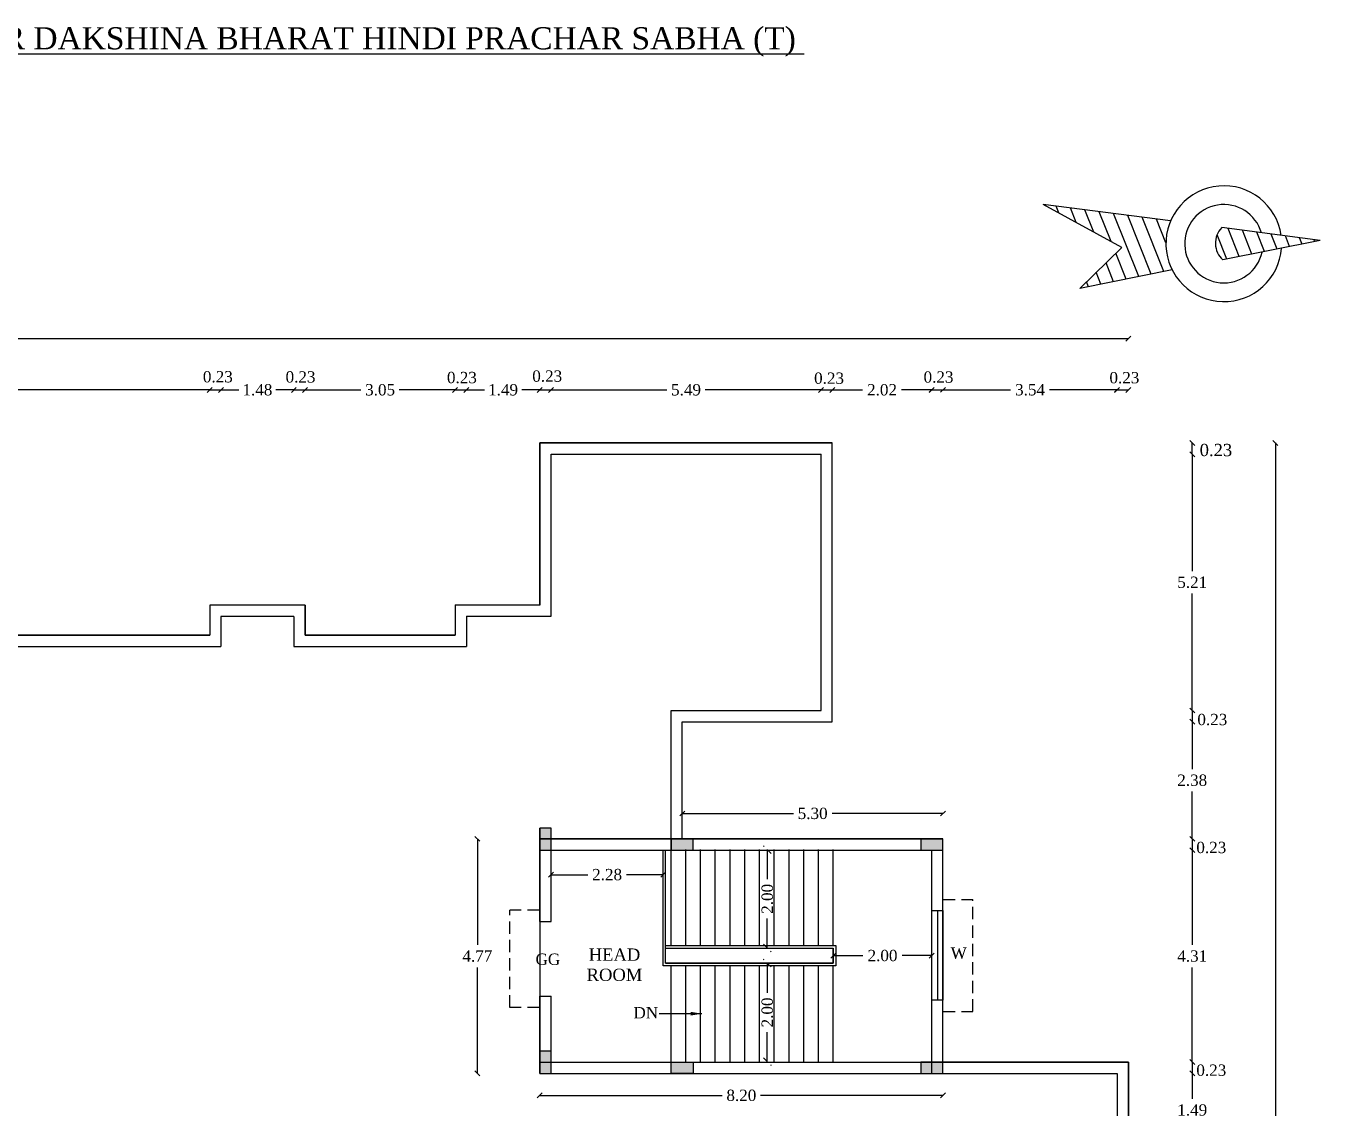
# Model space of a CAD drawing. Header units: metres. Extents: x -53 to 471, y -924 to -843.
# Drawn here: x 327.3 to 353.62, y -887.92 to -865.92 of the extents above; entities that cross this region are included whole.
import ezdxf
from ezdxf.enums import TextEntityAlignment as Align

# ---------------------------------------------------------------- set-up
doc = ezdxf.new("R2010")
doc.units = ezdxf.units.M
doc.header["$MEASUREMENT"] = 0
doc.header["$PDMODE"] = 3
doc.linetypes.add('HIDDEN', pattern=[0.375, 0.25, -0.125])
doc.layers.get('DEFPOINTS').update_dxf_attribs({"lineweight": 5})
doc.layers.add('BLK_1_FLR_4_ROOF_AREA', color=54, linetype='Continuous')
doc.layers.add('BLK_1_STAIR_HEADROOM', color=1, linetype='Continuous')
doc.styles.add('Isa-', font='times.ttf')
doc.styles.add('STYLE2', font='times.ttf')
doc.dimstyles.new('Copy of ISO-25', dxfattribs={"dimscale": 0, "dimtxt": 0.23, "dimasz": 0.1, "dimexe": 1.25, "dimexo": 0.625, "dimgap": 0.11, "dimtad": 0, "dimtih": 1, "dimtoh": 1, "dimzin": 1, "dimdsep": 46, "dimtxsty": 'STYLE2', "dimblk": 'OBLIQUE', "dimcen": 0, "dimse1": 1, "dimse2": 1, "dimclrd": 1, "dimclrt": 3, "dimadec": 0, "dimazin": 2, "dimtfac": 1, "dimtix": 1, "dimtofl": 0, "dimtmove": 0, "dimatfit": 3, "dimfxl": 0, "dimtolj": 1, "dimarcsym": 0})
doc.dimstyles.new('ISO-25', dxfattribs={"dimscale": 0, "dimtxt": 0.23, "dimasz": 0.15, "dimexe": 1.25, "dimexo": 0.625, "dimgap": 0.11, "dimtad": 0, "dimtih": 1, "dimtoh": 1, "dimzin": 1, "dimdsep": 46, "dimtxsty": 'STYLE2', "dimblk": 'OBLIQUE', "dimcen": 0, "dimse1": 1, "dimse2": 1, "dimclrd": 1, "dimclrt": 3, "dimadec": 0, "dimazin": 2, "dimtfac": 1, "dimtix": 1, "dimtofl": 0, "dimtmove": 0, "dimatfit": 3, "dimfxl": 0, "dimtolj": 1, "dimarcsym": 0})

# ---------------------------------------------------------------- blocks, each defined once
blk = doc.blocks.new('_Oblique')
at = {"color": 0, "linetype": 'ByBlock', "lineweight": -2}
blk.add_line((-0.5, -0.5), (0.5, 0.5), dxfattribs=at)
blk = doc.blocks.new('*D220')
at = {"color": 1, "lineweight": -2}
blk.add_line((351.018, -874.628), (351.018, -874.398), dxfattribs=at)
at = {"layer": 'DEFPOINTS', "color": 0}
for p in [(343.701, -874.398), (351.018, -874.398), (343.471, -874.628)]:
    blk.add_point(p, dxfattribs=at)
at = {"color": 1, "lineweight": -2, "xscale": 0.1, "yscale": 0.1, "zscale": 0.1}
for p, rotation in [((351.018, -874.398), 90), ((351.018, -874.628), 270)]:
    blk.add_blockref('_Oblique', p, dxfattribs=dict(at, rotation=rotation))
at = {"color": 3, "lineweight": 25, "insert": (351.5, -874.545), "char_height": 0.25, "attachment_point": 5, "style": 'STYLE2'}
blk.add_mtext('\\A1;0.23', dxfattribs=at)
blk = doc.blocks.new('*D233')
at = {"color": 1, "lineweight": -2}
for p, q in [((295.821, -872.279), (322.293, -872.279)), ((349.721, -872.279), (323.248, -872.279))]:
    blk.add_line(p, q, dxfattribs=at)
at = {"layer": 'DEFPOINTS', "color": 0}
for p in [(295.821, -872.279), (295.821, -886.988), (349.721, -886.988)]:
    blk.add_point(p, dxfattribs=at)
at = {"color": 1, "lineweight": -2, "xscale": 0.1, "yscale": 0.1, "zscale": 0.1, "rotation": 180}
blk.add_blockref('_Oblique', (295.821, -872.279), dxfattribs=at)
at = {"color": 1, "lineweight": -2, "xscale": 0.1, "yscale": 0.1, "zscale": 0.1}
blk.add_blockref('_Oblique', (349.721, -872.279), dxfattribs=at)
at = {"color": 3, "lineweight": 25, "insert": (322.771, -872.279), "char_height": 0.23, "attachment_point": 5, "style": 'STYLE2'}
blk.add_mtext('\\A1;53.90', dxfattribs=at)
blk = doc.blocks.new('*D441')
at = {"color": 1, "lineweight": -2}
for p, q in [((314.501, -873.32), (322.304, -873.32)), ((331.041, -873.32), (323.237, -873.32))]:
    blk.add_line(p, q, dxfattribs=at)
at = {"layer": 'DEFPOINTS', "color": 0}
for p in [(331.041, -873.32), (314.501, -877.698), (331.041, -877.698)]:
    blk.add_point(p, dxfattribs=at)
at = {"color": 1, "lineweight": -2, "xscale": 0.1, "yscale": 0.1, "zscale": 0.1, "rotation": 180}
blk.add_blockref('_Oblique', (314.501, -873.32), dxfattribs=at)
at = {"color": 1, "lineweight": -2, "xscale": 0.1, "yscale": 0.1, "zscale": 0.1}
blk.add_blockref('_Oblique', (331.041, -873.32), dxfattribs=at)
at = {"color": 3, "lineweight": 25, "insert": (322.771, -873.32), "char_height": 0.23, "attachment_point": 5, "style": 'STYLE2'}
blk.add_mtext('\\A1;16.54', dxfattribs=at)
blk = doc.blocks.new('*D442')
at = {"color": 1, "lineweight": -2}
blk.add_line((331.041, -873.32), (331.271, -873.32), dxfattribs=at)
at = {"layer": 'DEFPOINTS', "color": 0}
for p in [(331.271, -873.32), (331.041, -877.698), (331.271, -877.928)]:
    blk.add_point(p, dxfattribs=at)
at = {"color": 1, "lineweight": -2, "xscale": 0.1, "yscale": 0.1, "zscale": 0.1, "rotation": 180}
blk.add_blockref('_Oblique', (331.041, -873.32), dxfattribs=at)
at = {"color": 1, "lineweight": -2, "xscale": 0.1, "yscale": 0.1, "zscale": 0.1}
blk.add_blockref('_Oblique', (331.271, -873.32), dxfattribs=at)
at = {"color": 3, "lineweight": 25, "insert": (331.207, -873.055), "char_height": 0.23, "attachment_point": 5, "style": 'STYLE2'}
blk.add_mtext('\\A1;0.23', dxfattribs=at)
blk = doc.blocks.new('*D443')
at = {"color": 1, "lineweight": -2}
for p, q in [((331.271, -873.32), (331.633, -873.32)), ((332.751, -873.32), (332.388, -873.32))]:
    blk.add_line(p, q, dxfattribs=at)
at = {"layer": 'DEFPOINTS', "color": 0}
for p in [(332.751, -873.32), (331.271, -877.928), (332.751, -877.928)]:
    blk.add_point(p, dxfattribs=at)
at = {"color": 1, "lineweight": -2, "xscale": 0.1, "yscale": 0.1, "zscale": 0.1, "rotation": 180}
blk.add_blockref('_Oblique', (331.271, -873.32), dxfattribs=at)
at = {"color": 1, "lineweight": -2, "xscale": 0.1, "yscale": 0.1, "zscale": 0.1}
blk.add_blockref('_Oblique', (332.751, -873.32), dxfattribs=at)
at = {"color": 3, "lineweight": 25, "insert": (332.011, -873.32), "char_height": 0.23, "attachment_point": 5, "style": 'STYLE2'}
blk.add_mtext('\\A1;1.48', dxfattribs=at)
blk = doc.blocks.new('*D444')
at = {"color": 1, "lineweight": -2}
blk.add_line((332.751, -873.32), (332.981, -873.32), dxfattribs=at)
at = {"layer": 'DEFPOINTS', "color": 0}
for p in [(332.981, -873.32), (332.981, -877.698), (332.751, -877.928)]:
    blk.add_point(p, dxfattribs=at)
at = {"color": 1, "lineweight": -2, "xscale": 0.1, "yscale": 0.1, "zscale": 0.1, "rotation": 180}
blk.add_blockref('_Oblique', (332.751, -873.32), dxfattribs=at)
at = {"color": 1, "lineweight": -2, "xscale": 0.1, "yscale": 0.1, "zscale": 0.1}
blk.add_blockref('_Oblique', (332.981, -873.32), dxfattribs=at)
at = {"color": 3, "lineweight": 25, "insert": (332.888, -873.058), "char_height": 0.23, "attachment_point": 5, "style": 'STYLE2'}
blk.add_mtext('\\A1;0.23', dxfattribs=at)
blk = doc.blocks.new('*D445')
at = {"color": 1, "lineweight": -2}
for p, q in [((332.981, -873.32), (334.116, -873.32)), ((336.031, -873.32), (334.895, -873.32))]:
    blk.add_line(p, q, dxfattribs=at)
at = {"layer": 'DEFPOINTS', "color": 0}
for p in [(336.031, -873.32), (332.981, -877.698), (336.031, -877.688)]:
    blk.add_point(p, dxfattribs=at)
at = {"color": 1, "lineweight": -2, "xscale": 0.1, "yscale": 0.1, "zscale": 0.1, "rotation": 180}
blk.add_blockref('_Oblique', (332.981, -873.32), dxfattribs=at)
at = {"color": 1, "lineweight": -2, "xscale": 0.1, "yscale": 0.1, "zscale": 0.1}
blk.add_blockref('_Oblique', (336.031, -873.32), dxfattribs=at)
at = {"color": 3, "lineweight": 25, "insert": (334.506, -873.32), "char_height": 0.23, "attachment_point": 5, "style": 'STYLE2'}
blk.add_mtext('\\A1;3.05', dxfattribs=at)
blk = doc.blocks.new('*D446')
at = {"color": 1, "lineweight": -2}
blk.add_line((336.031, -873.32), (336.261, -873.32), dxfattribs=at)
at = {"layer": 'DEFPOINTS', "color": 0}
for p in [(336.261, -873.32), (336.031, -877.688), (336.261, -877.918)]:
    blk.add_point(p, dxfattribs=at)
at = {"color": 1, "lineweight": -2, "xscale": 0.1, "yscale": 0.1, "zscale": 0.1, "rotation": 180}
blk.add_blockref('_Oblique', (336.031, -873.32), dxfattribs=at)
at = {"color": 1, "lineweight": -2, "xscale": 0.1, "yscale": 0.1, "zscale": 0.1}
blk.add_blockref('_Oblique', (336.261, -873.32), dxfattribs=at)
at = {"color": 3, "lineweight": 25, "insert": (336.169, -873.071), "char_height": 0.23, "attachment_point": 5, "style": 'STYLE2'}
blk.add_mtext('\\A1;0.23', dxfattribs=at)
blk = doc.blocks.new('*D447')
at = {"color": 1, "lineweight": -2}
for p, q in [((336.261, -873.32), (336.626, -873.32)), ((337.751, -873.32), (337.386, -873.32))]:
    blk.add_line(p, q, dxfattribs=at)
at = {"layer": 'DEFPOINTS', "color": 0}
for p in [(337.751, -873.32), (337.751, -877.688), (336.261, -877.918)]:
    blk.add_point(p, dxfattribs=at)
at = {"color": 1, "lineweight": -2, "xscale": 0.1, "yscale": 0.1, "zscale": 0.1, "rotation": 180}
blk.add_blockref('_Oblique', (336.261, -873.32), dxfattribs=at)
at = {"color": 1, "lineweight": -2, "xscale": 0.1, "yscale": 0.1, "zscale": 0.1}
blk.add_blockref('_Oblique', (337.751, -873.32), dxfattribs=at)
at = {"color": 3, "lineweight": 25, "insert": (337.006, -873.32), "char_height": 0.23, "attachment_point": 5, "style": 'STYLE2'}
blk.add_mtext('\\A1;1.49', dxfattribs=at)
blk = doc.blocks.new('*D448')
at = {"color": 1, "lineweight": -2}
blk.add_line((337.751, -873.32), (337.981, -873.32), dxfattribs=at)
at = {"layer": 'DEFPOINTS', "color": 0}
for p in [(337.981, -873.32), (337.751, -877.688), (337.981, -877.918)]:
    blk.add_point(p, dxfattribs=at)
at = {"color": 1, "lineweight": -2, "xscale": 0.1, "yscale": 0.1, "zscale": 0.1, "rotation": 180}
blk.add_blockref('_Oblique', (337.751, -873.32), dxfattribs=at)
at = {"color": 1, "lineweight": -2, "xscale": 0.1, "yscale": 0.1, "zscale": 0.1}
blk.add_blockref('_Oblique', (337.981, -873.32), dxfattribs=at)
at = {"color": 3, "lineweight": 25, "insert": (337.904, -873.042), "char_height": 0.23, "attachment_point": 5, "style": 'STYLE2'}
blk.add_mtext('\\A1;0.23', dxfattribs=at)
blk = doc.blocks.new('*D449')
at = {"color": 1, "lineweight": -2}
for p, q in [((337.981, -873.32), (340.334, -873.32)), ((343.471, -873.32), (341.117, -873.32))]:
    blk.add_line(p, q, dxfattribs=at)
at = {"layer": 'DEFPOINTS', "color": 0}
for p in [(343.471, -873.32), (343.471, -876.163), (337.981, -877.918)]:
    blk.add_point(p, dxfattribs=at)
at = {"color": 1, "lineweight": -2, "xscale": 0.1, "yscale": 0.1, "zscale": 0.1, "rotation": 180}
blk.add_blockref('_Oblique', (337.981, -873.32), dxfattribs=at)
at = {"color": 1, "lineweight": -2, "xscale": 0.1, "yscale": 0.1, "zscale": 0.1}
blk.add_blockref('_Oblique', (343.471, -873.32), dxfattribs=at)
at = {"color": 3, "lineweight": 25, "insert": (340.726, -873.32), "char_height": 0.23, "attachment_point": 5, "style": 'STYLE2'}
blk.add_mtext('\\A1;5.49', dxfattribs=at)
blk = doc.blocks.new('*D450')
at = {"color": 1, "lineweight": -2}
blk.add_line((343.471, -873.32), (343.701, -873.32), dxfattribs=at)
at = {"layer": 'DEFPOINTS', "color": 0}
for p in [(343.701, -873.32), (343.471, -876.163), (343.701, -876.243)]:
    blk.add_point(p, dxfattribs=at)
at = {"color": 1, "lineweight": -2, "xscale": 0.1, "yscale": 0.1, "zscale": 0.1, "rotation": 180}
blk.add_blockref('_Oblique', (343.471, -873.32), dxfattribs=at)
at = {"color": 1, "lineweight": -2, "xscale": 0.1, "yscale": 0.1, "zscale": 0.1}
blk.add_blockref('_Oblique', (343.701, -873.32), dxfattribs=at)
at = {"color": 3, "lineweight": 25, "insert": (343.634, -873.084), "char_height": 0.23, "attachment_point": 5, "style": 'STYLE2'}
blk.add_mtext('\\A1;0.23', dxfattribs=at)
blk = doc.blocks.new('*D451')
at = {"color": 1, "lineweight": -2}
for p, q in [((345.951, -873.319), (347.326, -873.319)), ((349.491, -873.319), (348.115, -873.319))]:
    blk.add_line(p, q, dxfattribs=at)
at = {"layer": 'DEFPOINTS', "color": 0}
for p in [(349.491, -873.319), (345.951, -883.3), (349.491, -887.218)]:
    blk.add_point(p, dxfattribs=at)
at = {"color": 1, "lineweight": -2, "xscale": 0.1, "yscale": 0.1, "zscale": 0.1, "rotation": 180}
blk.add_blockref('_Oblique', (345.951, -873.319), dxfattribs=at)
at = {"color": 1, "lineweight": -2, "xscale": 0.1, "yscale": 0.1, "zscale": 0.1}
blk.add_blockref('_Oblique', (349.491, -873.319), dxfattribs=at)
at = {"color": 3, "lineweight": 25, "insert": (347.721, -873.319), "char_height": 0.23, "attachment_point": 5, "style": 'STYLE2'}
blk.add_mtext('\\A1;3.54', dxfattribs=at)
blk = doc.blocks.new('*D452')
at = {"color": 1, "lineweight": -2}
blk.add_line((349.491, -873.32), (349.721, -873.32), dxfattribs=at)
at = {"layer": 'DEFPOINTS', "color": 0}
for p in [(349.721, -873.32), (349.721, -886.988), (349.491, -887.218)]:
    blk.add_point(p, dxfattribs=at)
at = {"color": 1, "lineweight": -2, "xscale": 0.1, "yscale": 0.1, "zscale": 0.1, "rotation": 180}
blk.add_blockref('_Oblique', (349.491, -873.32), dxfattribs=at)
at = {"color": 1, "lineweight": -2, "xscale": 0.1, "yscale": 0.1, "zscale": 0.1}
blk.add_blockref('_Oblique', (349.721, -873.32), dxfattribs=at)
at = {"color": 3, "lineweight": 25, "insert": (349.639, -873.074), "char_height": 0.23, "attachment_point": 5, "style": 'STYLE2'}
blk.add_mtext('\\A1;0.23', dxfattribs=at)
blk = doc.blocks.new('*D453')
at = {"color": 1, "lineweight": -2}
for p, q in [((351.018, -874.628), (351.018, -877.006)), ((351.018, -879.838), (351.018, -877.461))]:
    blk.add_line(p, q, dxfattribs=at)
at = {"layer": 'DEFPOINTS', "color": 0}
for p in [(343.471, -874.628), (343.471, -879.838), (351.018, -879.838)]:
    blk.add_point(p, dxfattribs=at)
at = {"color": 1, "lineweight": -2, "xscale": 0.1, "yscale": 0.1, "zscale": 0.1}
for p, rotation in [((351.018, -874.628), 90), ((351.018, -879.838), 270)]:
    blk.add_blockref('_Oblique', p, dxfattribs=dict(at, rotation=rotation))
at = {"color": 3, "lineweight": 25, "insert": (351.018, -877.233), "char_height": 0.23, "attachment_point": 5, "style": 'STYLE2'}
blk.add_mtext('\\A1;5.21', dxfattribs=at)
blk = doc.blocks.new('*D454')
at = {"color": 1, "lineweight": -2}
blk.add_line((351.018, -879.838), (351.018, -880.068), dxfattribs=at)
at = {"layer": 'DEFPOINTS', "color": 0}
for p in [(343.471, -879.838), (343.701, -880.068), (351.018, -880.068)]:
    blk.add_point(p, dxfattribs=at)
at = {"color": 1, "lineweight": -2, "xscale": 0.1, "yscale": 0.1, "zscale": 0.1}
for p, rotation in [((351.018, -879.838), 90), ((351.018, -880.068), 270)]:
    blk.add_blockref('_Oblique', p, dxfattribs=dict(at, rotation=rotation))
at = {"color": 3, "lineweight": 25, "insert": (351.427, -880.024), "char_height": 0.23, "attachment_point": 5, "style": 'STYLE2'}
blk.add_mtext('\\A1;0.23', dxfattribs=at)
blk = doc.blocks.new('*D455')
at = {"color": 1, "lineweight": -2}
for p, q in [((351.018, -880.068), (351.018, -881.031)), ((351.018, -882.448), (351.018, -881.486))]:
    blk.add_line(p, q, dxfattribs=at)
at = {"layer": 'DEFPOINTS', "color": 0}
for p in [(343.701, -880.068), (345.505, -882.448), (351.018, -882.448)]:
    blk.add_point(p, dxfattribs=at)
at = {"color": 1, "lineweight": -2, "xscale": 0.1, "yscale": 0.1, "zscale": 0.1}
for p, rotation in [((351.018, -880.068), 90), ((351.018, -882.448), 270)]:
    blk.add_blockref('_Oblique', p, dxfattribs=dict(at, rotation=rotation))
at = {"color": 3, "lineweight": 25, "insert": (351.018, -881.258), "char_height": 0.23, "attachment_point": 5, "style": 'STYLE2'}
blk.add_mtext('\\A1;2.38', dxfattribs=at)
blk = doc.blocks.new('*D456')
at = {"color": 1, "lineweight": -2}
for p, q in [((351.018, -882.678), (351.018, -884.606)), ((351.018, -886.988), (351.018, -885.061))]:
    blk.add_line(p, q, dxfattribs=at)
at = {"layer": 'DEFPOINTS', "color": 0}
for p in [(345.428, -882.678), (349.721, -886.988), (351.018, -886.988)]:
    blk.add_point(p, dxfattribs=at)
at = {"color": 1, "lineweight": -2, "xscale": 0.1, "yscale": 0.1, "zscale": 0.1}
for p, rotation in [((351.018, -882.678), 90), ((351.018, -886.988), 270)]:
    blk.add_blockref('_Oblique', p, dxfattribs=dict(at, rotation=rotation))
at = {"color": 3, "lineweight": 25, "insert": (351.018, -884.833), "char_height": 0.23, "attachment_point": 5, "style": 'STYLE2'}
blk.add_mtext('\\A1;4.31', dxfattribs=at)
blk = doc.blocks.new('*D234')
at = {"color": 1, "lineweight": -2}
blk.add_line((351.018, -886.988), (351.018, -887.218), dxfattribs=at)
at = {"layer": 'DEFPOINTS', "color": 0}
for p in [(349.721, -886.988), (349.491, -887.218), (351.018, -887.218)]:
    blk.add_point(p, dxfattribs=at)
at = {"color": 1, "lineweight": -2, "xscale": 0.1, "yscale": 0.1, "zscale": 0.1}
for p, rotation in [((351.018, -886.988), 90), ((351.018, -887.218), 270)]:
    blk.add_blockref('_Oblique', p, dxfattribs=dict(at, rotation=rotation))
at = {"color": 3, "lineweight": 25, "insert": (351.406, -887.154), "char_height": 0.23, "attachment_point": 5, "style": 'STYLE2'}
blk.add_mtext('\\A1;0.23', dxfattribs=at)
blk = doc.blocks.new('*D457')
at = {"color": 1, "lineweight": -2}
for p, q in [((351.018, -887.218), (351.018, -887.736)), ((351.018, -888.708), (351.018, -888.191))]:
    blk.add_line(p, q, dxfattribs=at)
at = {"layer": 'DEFPOINTS', "color": 0}
for p in [(349.491, -887.218), (349.491, -888.708), (351.018, -888.708)]:
    blk.add_point(p, dxfattribs=at)
at = {"color": 1, "lineweight": -2, "xscale": 0.1, "yscale": 0.1, "zscale": 0.1}
for p, rotation in [((351.018, -887.218), 90), ((351.018, -888.708), 270)]:
    blk.add_blockref('_Oblique', p, dxfattribs=dict(at, rotation=rotation))
at = {"color": 3, "lineweight": 25, "insert": (351.018, -887.963), "char_height": 0.23, "attachment_point": 5, "style": 'STYLE2'}
blk.add_mtext('\\A1;1.49', dxfattribs=at)
blk = doc.blocks.new('*D496')
at = {"color": 1, "lineweight": -2}
for p, q in [((343.701, -873.32), (344.314, -873.32)), ((345.721, -873.32), (345.107, -873.32))]:
    blk.add_line(p, q, dxfattribs=at)
at = {"layer": 'DEFPOINTS', "color": 0}
for p in [(345.721, -873.32), (343.701, -880.068), (345.721, -882.678)]:
    blk.add_point(p, dxfattribs=at)
at = {"color": 1, "lineweight": -2, "xscale": 0.1, "yscale": 0.1, "zscale": 0.1, "rotation": 180}
blk.add_blockref('_Oblique', (343.701, -873.32), dxfattribs=at)
at = {"color": 1, "lineweight": -2, "xscale": 0.1, "yscale": 0.1, "zscale": 0.1}
blk.add_blockref('_Oblique', (345.721, -873.32), dxfattribs=at)
at = {"color": 3, "lineweight": 25, "insert": (344.711, -873.32), "char_height": 0.23, "attachment_point": 5, "style": 'STYLE2'}
blk.add_mtext('\\A1;2.02', dxfattribs=at)
blk = doc.blocks.new('*D497')
at = {"color": 1, "lineweight": -2}
blk.add_line((345.721, -873.319), (345.951, -873.319), dxfattribs=at)
at = {"layer": 'DEFPOINTS', "color": 0}
for p in [(345.951, -873.319), (345.951, -882.448), (345.721, -882.678)]:
    blk.add_point(p, dxfattribs=at)
at = {"color": 1, "lineweight": -2, "xscale": 0.1, "yscale": 0.1, "zscale": 0.1, "rotation": 180}
blk.add_blockref('_Oblique', (345.721, -873.319), dxfattribs=at)
at = {"color": 1, "lineweight": -2, "xscale": 0.1, "yscale": 0.1, "zscale": 0.1}
blk.add_blockref('_Oblique', (345.951, -873.319), dxfattribs=at)
at = {"color": 3, "lineweight": 25, "insert": (345.86, -873.061), "char_height": 0.23, "attachment_point": 5, "style": 'STYLE2'}
blk.add_mtext('\\A1;0.23', dxfattribs=at)
blk = doc.blocks.new('*D498')
at = {"color": 1, "lineweight": -2}
blk.add_line((351.018, -882.448), (351.018, -882.678), dxfattribs=at)
at = {"layer": 'DEFPOINTS', "color": 0}
for p in [(345.505, -882.448), (345.505, -882.678), (351.018, -882.678)]:
    blk.add_point(p, dxfattribs=at)
at = {"color": 1, "lineweight": -2, "xscale": 0.1, "yscale": 0.1, "zscale": 0.1}
for p, rotation in [((351.018, -882.448), 90), ((351.018, -882.678), 270)]:
    blk.add_blockref('_Oblique', p, dxfattribs=dict(at, rotation=rotation))
at = {"color": 3, "lineweight": 25, "insert": (351.406, -882.626), "char_height": 0.23, "attachment_point": 5, "style": 'STYLE2'}
blk.add_mtext('\\A1;0.23', dxfattribs=at)
blk = doc.blocks.new('*D751')
at = {"color": 1, "lineweight": -2}
for p, q in [((343.721, -884.823), (344.323, -884.823)), ((345.721, -884.823), (345.118, -884.823))]:
    blk.add_line(p, q, dxfattribs=at)
at = {"layer": 'DEFPOINTS', "color": 0}
for p in [(343.721, -884.823), (345.721, -884.823), (345.721, -884.823)]:
    blk.add_point(p, dxfattribs=at)
at = {"color": 1, "lineweight": -2, "xscale": 0.1, "yscale": 0.1, "zscale": 0.1, "rotation": 180}
blk.add_blockref('_Oblique', (343.721, -884.823), dxfattribs=at)
at = {"color": 1, "lineweight": -2, "xscale": 0.1, "yscale": 0.1, "zscale": 0.1}
blk.add_blockref('_Oblique', (345.721, -884.823), dxfattribs=at)
at = {"color": 3, "insert": (344.721, -884.823), "char_height": 0.23, "attachment_point": 5, "style": 'STYLE2'}
blk.add_mtext('\\A1;2.00', dxfattribs=at)
blk = doc.blocks.new('*D746')
at = {"color": 1, "lineweight": -2}
for p, q in [((342.379, -882.668), (342.379, -883.271)), ((342.379, -884.668), (342.379, -884.066))]:
    blk.add_line(p, q, dxfattribs=at)
at = {"layer": 'DEFPOINTS', "color": 0, "linetype": 'HIDDEN'}
for p in [(342.379, -882.668), (342.379, -882.668), (342.324, -884.668)]:
    blk.add_point(p, dxfattribs=at)
at = {"color": 1, "linetype": 'HIDDEN', "lineweight": -2, "xscale": 0.15, "yscale": 0.15, "zscale": 0.15}
for p, rotation in [((342.379, -882.668), 90), ((342.379, -884.668), 270)]:
    blk.add_blockref('_Oblique', p, dxfattribs=dict(at, rotation=rotation))
at = {"color": 3, "linetype": 'HIDDEN', "insert": (342.379, -883.668), "char_height": 0.23, "attachment_point": 5, "rotation": 90, "style": 'STYLE2'}
blk.add_mtext('\\A1;2.00', dxfattribs=at)
blk = doc.blocks.new('*D747')
at = {"color": 1, "lineweight": -2}
for p, q in [((342.379, -884.978), (342.379, -885.581)), ((342.379, -886.978), (342.379, -886.376))]:
    blk.add_line(p, q, dxfattribs=at)
at = {"layer": 'DEFPOINTS', "color": 0, "linetype": 'HIDDEN'}
for p in [(342.379, -884.978), (342.379, -886.978), (342.379, -886.978)]:
    blk.add_point(p, dxfattribs=at)
at = {"color": 1, "linetype": 'HIDDEN', "lineweight": -2, "xscale": 0.15, "yscale": 0.15, "zscale": 0.15}
for p, rotation in [((342.379, -884.978), 90), ((342.379, -886.978), 270)]:
    blk.add_blockref('_Oblique', p, dxfattribs=dict(at, rotation=rotation))
at = {"color": 3, "linetype": 'HIDDEN', "insert": (342.379, -885.978), "char_height": 0.23, "attachment_point": 5, "rotation": 90, "style": 'STYLE2'}
blk.add_mtext('\\A1;2.00', dxfattribs=at)
blk = doc.blocks.new('*D757')
at = {"color": 1, "lineweight": -2, "ltscale": 3}
for p, q in [((337.981, -883.177), (338.727, -883.177)), ((340.261, -883.177), (339.514, -883.177))]:
    blk.add_line(p, q, dxfattribs=at)
at = {"layer": 'DEFPOINTS', "color": 0, "ltscale": 3}
for p in [(337.981, -883.158), (340.261, -883.158), (340.261, -883.177)]:
    blk.add_point(p, dxfattribs=at)
at = {"color": 1, "lineweight": -2, "ltscale": 3, "xscale": 0.1, "yscale": 0.1, "zscale": 0.1, "rotation": 180}
blk.add_blockref('_Oblique', (337.981, -883.177), dxfattribs=at)
at = {"color": 1, "lineweight": -2, "ltscale": 3, "xscale": 0.1, "yscale": 0.1, "zscale": 0.1}
blk.add_blockref('_Oblique', (340.261, -883.177), dxfattribs=at)
at = {"color": 3, "ltscale": 3, "insert": (339.121, -883.177), "char_height": 0.23, "attachment_point": 5, "style": 'STYLE2'}
blk.add_mtext('\\A1;2.28', dxfattribs=at)
blk = doc.blocks.new('*D761')
at = {"color": 1, "lineweight": -2, "ltscale": 3}
for p, q in [((337.751, -887.665), (341.46, -887.665)), ((345.951, -887.665), (342.241, -887.665))]:
    blk.add_line(p, q, dxfattribs=at)
at = {"layer": 'DEFPOINTS', "color": 0, "ltscale": 3}
for p in [(337.751, -887.218), (345.951, -887.218), (345.951, -887.665)]:
    blk.add_point(p, dxfattribs=at)
at = {"color": 1, "lineweight": -2, "ltscale": 3, "xscale": 0.1, "yscale": 0.1, "zscale": 0.1, "rotation": 180}
blk.add_blockref('_Oblique', (337.751, -887.665), dxfattribs=at)
at = {"color": 1, "lineweight": -2, "ltscale": 3, "xscale": 0.1, "yscale": 0.1, "zscale": 0.1}
blk.add_blockref('_Oblique', (345.951, -887.665), dxfattribs=at)
at = {"color": 3, "ltscale": 3, "insert": (341.851, -887.665), "char_height": 0.23, "attachment_point": 5, "style": 'STYLE2'}
blk.add_mtext('\\A1;8.20', dxfattribs=at)
blk = doc.blocks.new('*D762')
at = {"color": 1, "lineweight": -2, "ltscale": 3}
for p, q in [((336.484, -882.448), (336.484, -884.606)), ((336.484, -887.218), (336.484, -885.061))]:
    blk.add_line(p, q, dxfattribs=at)
at = {"layer": 'DEFPOINTS', "color": 0, "ltscale": 3}
for p in [(337.981, -882.448), (336.484, -887.218), (337.981, -887.218)]:
    blk.add_point(p, dxfattribs=at)
at = {"color": 1, "lineweight": -2, "ltscale": 3, "xscale": 0.1, "yscale": 0.1, "zscale": 0.1}
for p, rotation in [((336.484, -882.448), 90), ((336.484, -887.218), 270)]:
    blk.add_blockref('_Oblique', p, dxfattribs=dict(at, rotation=rotation))
at = {"color": 3, "ltscale": 3, "insert": (336.484, -884.833), "char_height": 0.23, "attachment_point": 5, "style": 'STYLE2'}
blk.add_mtext('\\A1;4.77', dxfattribs=at)
blk = doc.blocks.new('*D764')
at = {"color": 1, "lineweight": -2, "ltscale": 3}
for p, q in [((340.651, -881.933), (342.908, -881.933)), ((345.951, -881.933), (343.694, -881.933))]:
    blk.add_line(p, q, dxfattribs=at)
at = {"layer": 'DEFPOINTS', "color": 0, "ltscale": 3}
for p in [(345.951, -881.933), (340.651, -882.448), (345.951, -882.448)]:
    blk.add_point(p, dxfattribs=at)
at = {"color": 1, "lineweight": -2, "ltscale": 3, "xscale": 0.1, "yscale": 0.1, "zscale": 0.1, "rotation": 180}
blk.add_blockref('_Oblique', (340.651, -881.933), dxfattribs=at)
at = {"color": 1, "lineweight": -2, "ltscale": 3, "xscale": 0.1, "yscale": 0.1, "zscale": 0.1}
blk.add_blockref('_Oblique', (345.951, -881.933), dxfattribs=at)
at = {"color": 3, "ltscale": 3, "insert": (343.301, -881.933), "char_height": 0.23, "attachment_point": 5, "style": 'STYLE2'}
blk.add_mtext('\\A1;5.30', dxfattribs=at)
blk = doc.blocks.new('*D768')
at = {"color": 1, "lineweight": -2, "ltscale": 3}
for p, q in [((352.709, -874.398), (352.709, -896.667)), ((352.709, -919.391), (352.709, -897.122))]:
    blk.add_line(p, q, dxfattribs=at)
at = {"layer": 'DEFPOINTS', "color": 0, "ltscale": 3}
for p in [(343.701, -874.398), (331.271, -919.391), (352.709, -919.391)]:
    blk.add_point(p, dxfattribs=at)
at = {"color": 1, "lineweight": -2, "ltscale": 3, "xscale": 0.1, "yscale": 0.1, "zscale": 0.1}
for p, rotation in [((352.709, -874.398), 90), ((352.709, -919.391), 270)]:
    blk.add_blockref('_Oblique', p, dxfattribs=dict(at, rotation=rotation))
at = {"color": 3, "ltscale": 3, "insert": (352.709, -896.894), "char_height": 0.23, "attachment_point": 5, "style": 'STYLE2'}
blk.add_mtext('\\A1;44.99', dxfattribs=at)

msp = doc.modelspace()

# ---------------------------------------------------------------- hatches: boundary and pattern name
at = {"lineweight": -3}
h = msp.add_hatch(dxfattribs=at)
h.set_pattern_fill('ANSI31', color=1, scale=2.050312, angle=66.803979, style=0)
h.set_pattern_definition([(111.804, (350.55182, -870.50301), (-0.237954, -0.095194), [])])
h.paths.add_polyline_path([(347.98935, -869.54838), (349.58561, -870.42474), (348.72952, -871.25739), (350.61106, -870.88188, -0.22210308), (350.5776, -869.88559)])
h.paths.add_polyline_path([(351.61773, -870.02111, 0.42578482), (351.6396, -870.67662), (353.61819, -870.28174)])
for points in [[(337.98057, -882.22821), (337.75057, -882.22821), (337.75057, -882.67821), (337.98057, -882.67821)], [(340.87057, -882.67821), (340.87057, -882.44821), (340.42057, -882.44821), (340.42057, -882.67821)], [(345.95057, -882.67821), (345.95057, -882.44821), (345.50057, -882.44821), (345.50057, -882.67821)], [(337.98057, -886.76821), (337.75057, -886.76821), (337.75057, -887.21821), (337.98057, -887.21821)], [(340.87057, -887.21821), (340.42057, -887.21821), (340.42057, -886.98821), (340.87057, -886.98821)], [(345.95057, -887.21821), (345.95057, -886.98821), (345.50057, -886.98821), (345.50057, -887.21821)]]:
    msp.add_hatch(color=3, dxfattribs=at).paths.add_polyline_path(points)

# ---------------------------------------------------------------- linework, layer by layer
for p, q in [((350.5776, -869.88559), (347.98935, -869.54838)), ((349.58561, -870.42474), (347.98935, -869.54838)), ((353.61819, -870.28174), (351.61773, -870.02111)), ((349.58561, -870.42474), (348.72952, -871.25739)), ((353.61819, -870.28174), (351.6396, -870.67662)), ((350.61106, -870.88188), (348.72952, -871.25739)), ((337.75057, -874.39836), (343.70057, -874.39836)), ((337.75057, -877.68821), (337.75057, -874.39836)), ((343.70057, -880.06821), (343.70057, -874.39836)), ((337.98057, -875.84836), (337.98057, -874.62836)), ((337.98057, -874.62836), (343.47057, -874.62836)), ((343.47057, -879.83821), (343.47057, -874.62836)), ((337.98057, -877.91821), (337.98057, -875.18821)), ((332.98057, -877.69821), (331.04057, -877.69821)), ((331.04057, -877.69821), (331.04057, -878.30821)), ((332.98057, -877.69821), (332.98057, -878.30821)), ((336.03057, -877.68821), (337.75057, -877.68821)), ((336.03057, -877.68821), (336.03057, -878.30821)), ((332.75057, -877.92821), (331.27057, -877.92821)), ((331.27057, -877.92821), (331.27057, -878.53821)), ((332.75057, -877.92821), (332.75057, -878.53821)), ((336.26057, -877.91821), (337.98057, -877.91821)), ((336.26057, -877.91821), (336.26057, -878.53821)), ((314.50057, -878.30821), (331.04057, -878.30821)), ((332.98057, -878.30821), (336.03057, -878.30821)), ((314.27057, -878.53821), (331.27057, -878.53821)), ((332.75057, -878.53821), (336.26057, -878.53821)), ((340.42057, -882.67821), (340.42057, -879.83821)), ((340.42057, -879.83821), (343.47057, -879.83821)), ((340.65057, -882.44821), (340.65057, -880.06821)), ((340.65057, -880.06821), (343.70057, -880.06821)), ((337.75057, -884.1275), (337.75057, -882.22821)), ((337.98057, -884.1275), (337.98057, -882.22821)), ((337.75057, -882.44821), (345.95057, -882.44821)), ((345.95057, -886.98821), (345.95057, -882.44821)), ((337.75057, -882.67821), (345.72057, -882.67821)), ((345.72057, -887.21821), (345.72057, -882.67821)), ((337.75057, -887.21821), (337.75057, -885.6475)), ((337.98057, -887.21821), (337.98057, -885.6475)), ((337.75057, -886.98821), (348.04057, -886.98821)), ((337.75057, -886.98821), (349.72057, -886.98821)), ((349.72057, -886.98821), (349.72057, -888.93821)), ((337.75057, -887.21821), (349.49057, -887.21821)), ((349.49057, -887.21821), (349.49057, -888.70821))]:
    msp.add_line(p, q, dxfattribs=at)
for p, q in [((340.26057, -884.97821), (340.26057, -882.67821)), ((340.31057, -884.97821), (340.31057, -882.67821)), ((340.42057, -884.61821), (340.42057, -882.66821)), ((340.72057, -884.61821), (340.72057, -882.66821)), ((341.02057, -884.61821), (341.02057, -882.66821)), ((341.32057, -884.61821), (341.32057, -882.66821)), ((341.62057, -884.61821), (341.62057, -882.66821)), ((341.92057, -884.61821), (341.92057, -882.66821)), ((342.22057, -884.61821), (342.22057, -882.66821)), ((342.52057, -884.61821), (342.52057, -882.66821)), ((342.82057, -884.61821), (342.82057, -882.66821)), ((343.12057, -884.61821), (343.12057, -882.66821)), ((343.42057, -884.61821), (343.42057, -882.66821)), ((343.72057, -884.61821), (343.72057, -882.66821)), ((337.75057, -884.1275), (337.98057, -884.1275)), ((340.31057, -884.66821), (343.72057, -884.66821)), ((343.72057, -884.97821), (343.72057, -884.66821)), ((340.31057, -884.97821), (343.72057, -884.97821)), ((340.42057, -886.97821), (340.42057, -885.02821)), ((340.72057, -886.97821), (340.72057, -885.02821)), ((341.02057, -886.97821), (341.02057, -885.02821)), ((341.32057, -886.97821), (341.32057, -885.02821)), ((341.62057, -886.97821), (341.62057, -885.02821)), ((341.92057, -886.97821), (341.92057, -885.02821)), ((342.22057, -886.97821), (342.22057, -885.02821)), ((342.52057, -886.97821), (342.52057, -885.02821)), ((342.82057, -886.97821), (342.82057, -885.02821)), ((343.12057, -886.97821), (343.12057, -885.02821)), ((343.42057, -886.97821), (343.42057, -885.02821)), ((343.72057, -886.97821), (343.72057, -885.02821)), ((337.75057, -885.6475), (337.98057, -885.6475))]:
    msp.add_line(p, q)
at = {"color": 1, "linetype": 'HIDDEN'}
for p, q in [((337.14057, -885.8775), (337.14057, -883.8975)), ((337.75057, -883.8975), (337.14057, -883.8975)), ((345.95057, -883.67821), (346.56057, -883.67821)), ((346.56057, -885.95821), (346.56057, -883.67821)), ((337.75057, -885.8775), (337.14057, -885.8775)), ((345.95057, -885.95821), (346.56057, -885.95821))]:
    msp.add_line(p, q, dxfattribs=at)
at = {"color": 1}
msp.add_line((345.83557, -883.90821), (345.83557, -885.72821), dxfattribs=at)
at = {"color": 3, "lineweight": -3}
for points in [[(337.75057, -882.22821), (337.75057, -882.67821), (337.98057, -882.67821), (337.98057, -882.22821)], [(340.87057, -882.44821), (340.42057, -882.44821), (340.42057, -882.67821), (340.87057, -882.67821)], [(345.95057, -882.44821), (345.50057, -882.44821), (345.50057, -882.67821), (345.95057, -882.67821)], [(337.75057, -886.76821), (337.75057, -887.21821), (337.98057, -887.21821), (337.98057, -886.76821)], [(340.87057, -887.21821), (340.42057, -887.21821), (340.42057, -886.98821), (340.87057, -886.98821)], [(345.95057, -886.98821), (345.50057, -886.98821), (345.50057, -887.21821), (345.95057, -887.21821)]]:
    msp.add_lwpolyline(points, close=True, dxfattribs=at)
at = {"color": 2}
msp.add_lwpolyline([(345.95057, -885.72821), (345.72057, -885.72821), (345.72057, -883.90821), (345.95057, -883.90821)], close=True, dxfattribs=at)
msp.add_lwpolyline([(340.31057, -884.61821), (343.77057, -884.61821), (343.77057, -885.02821), (340.26057, -885.02821), (340.26057, -884.61821)])
msp.add_lwpolyline([(343.72057, -884.97821), (340.31057, -884.97821), (340.31057, -884.66821), (343.72057, -884.66821)], close=True)
at = {"lineweight": -3}
for centre, radius, start, end in [((351.66044, -870.34793), 1.17741, 8.274849, 355.604596), ((351.66044, -870.34793), 0.79574, 16.176247, 347.712159), ((351.94377, -870.33835), 0.45491, 135.782997, 228.037271)]:
    msp.add_arc(centre, radius, start, end, dxfattribs=at)
at = {"layer": 'BLK_1_FLR_4_ROOF_AREA'}
msp.add_lwpolyline([(349.72057, -888.93821), (349.72057, -886.98821), (345.95057, -886.98821), (345.95057, -882.44821), (340.65057, -882.44821), (340.65057, -880.06821), (343.70057, -880.06821), (343.70057, -874.39836), (337.75057, -874.39836), (337.75057, -877.69821), (336.03057, -877.69821), (336.03057, -878.30821), (332.98057, -878.30821), (332.98057, -877.69821), (331.04057, -877.69821), (331.04057, -878.30821), (324.60057, -878.30821)], dxfattribs=at)
at = {"layer": 'BLK_1_STAIR_HEADROOM', "color": 1}
msp.add_lwpolyline([(345.95057, -882.44821), (337.75057, -882.44821), (337.75057, -887.21821), (345.95057, -887.21821)], close=True, dxfattribs=at)

# ---------------------------------------------------------------- texts
at = {"color": 2, "lineweight": -3, "style": 'Isa-'}
msp.add_text('%%UPLAN SHOWING THE PROPOSED ADDITIONAL CONSTRUCTION OF EDUCATIONAL INSTITUTION BUILDING FOR DAKSHINA BHARAT HINDI PRACHAR SABHA (T) ', height=0.45, dxfattribs=at).set_placement((291.71882, -866.39579))
at = {"lineweight": -3, "style": 'Isa-'}
for s, p in [('HEAD', (339.27117, -884.92715)), ('ROOM', (339.27117, -885.33757))]:
    msp.add_text(s, height=0.25, dxfattribs=at).set_placement(p, align=Align.CENTER)
at = {"color": 4, "style": 'Isa-'}
for s, p in [('W', (346.27067, -884.8832)), ('W', (346.27067, -884.8882)), ('GG', (337.91677, -885.01103))]:
    msp.add_text(s, height=0.23, dxfattribs=at).set_placement(p, align=Align.CENTER)
at = {"color": 4, "lineweight": -3, "style": 'Isa-'}
msp.add_text('DN', height=0.23, dxfattribs=at).set_placement((339.90762, -886.09871), align=Align.CENTER)

# ---------------------------------------------------------------- dimensions: what is measured, and where the dimension line sits
at = {"lineweight": 25}
for base, p1, p2, override, picture, middle in [((295.82057, -872.27862), (349.72057, -886.98821), (295.82057, -886.98821), {"dimscale": 1}, '*D233', (322.77057, -872.27862)), ((331.27057, -873.32033), (331.04057, -877.69821), (331.27057, -877.92821), {"dimscale": 1, "dimtmove": 2}, '*D442', (331.20708, -873.05523)), ((332.98057, -873.32033), (332.75057, -877.92821), (332.98057, -877.69821), {"dimscale": 1, "dimtmove": 2}, '*D444', (332.88811, -873.05793)), ((336.26057, -873.32033), (336.03057, -877.68821), (336.26057, -877.91821), {"dimscale": 1, "dimtmove": 2}, '*D446', (336.16866, -873.07063)), ((337.98057, -873.32033), (337.75057, -877.68821), (337.98057, -877.91821), {"dimscale": 1, "dimtmove": 2}, '*D448', (337.90395, -873.04196)), ((343.70057, -873.32033), (343.47057, -876.16264), (343.70057, -876.24308), {"dimscale": 1, "dimtmove": 2}, '*D450', (343.634, -873.08354)), ((345.95057, -873.3194), (345.72057, -882.67821), (345.95057, -882.44821), {"dimscale": 1, "dimtmove": 2}, '*D497', (345.86025, -873.06137)), ((349.72057, -873.32033), (349.49057, -887.21821), (349.72057, -886.98821), {"dimscale": 1, "dimtmove": 2}, '*D452', (349.639, -873.07413))]:
    dim = msp.add_linear_dim(base=base, p1=p1, p2=p2, dimstyle='Copy of ISO-25', override=override, dxfattribs=at)
    dim.commit()
    dim.dimension.update_dxf_attribs({"geometry": picture, "text_midpoint": middle, "dimtype": 160})
for base, p1, p2, override, picture, middle in [((331.04057, -873.32033), (314.50057, -877.69821), (331.04057, -877.69821), {"dimscale": 1, "dimtmove": 1}, '*D441', (322.77057, -873.32033)), ((332.75057, -873.32033), (331.27057, -877.92821), (332.75057, -877.92821), {"dimscale": 1, "dimtmove": 1}, '*D443', (332.01057, -873.32033)), ((336.03057, -873.32033), (332.98057, -877.69821), (336.03057, -877.68821), {"dimscale": 1, "dimtmove": 1}, '*D445', (334.50557, -873.32033)), ((337.75057, -873.32033), (336.26057, -877.91821), (337.75057, -877.68821), {"dimscale": 1, "dimtmove": 1}, '*D447', (337.00557, -873.32033)), ((343.47057, -873.32033), (337.98057, -877.91821), (343.47057, -876.16264), {"dimscale": 1, "dimtmove": 1}, '*D449', (340.72557, -873.32033)), ((345.72057, -873.32033), (343.70057, -880.06821), (345.72057, -882.67821), {"dimscale": 1}, '*D496', (344.71057, -873.32033)), ((349.49057, -873.3194), (345.95057, -883.29981), (349.49057, -887.21821), {"dimscale": 1, "dimtmove": 1}, '*D451', (347.72057, -873.3194))]:
    dim = msp.add_linear_dim(base=base, p1=p1, p2=p2, dimstyle='Copy of ISO-25', override=override, dxfattribs=at)
    dim.commit()
    dim.dimension.update_dxf_attribs({"geometry": picture, "text_midpoint": middle})
at = {"color": 4, "ltscale": 3}
for base, p1, p2, picture, middle in [((352.70884, -919.39055), (343.70057, -874.39836), (331.27057, -919.39055), '*D768', (352.70884, -896.89446)), ((336.48365, -887.21821), (337.98057, -882.44821), (337.98057, -887.21821), '*D762', (336.48365, -884.83321))]:
    dim = msp.add_linear_dim(base=base, p1=p1, p2=p2, angle=90, dimstyle='Copy of ISO-25', override={"dimscale": 1}, dxfattribs=at)
    dim.commit()
    dim.dimension.update_dxf_attribs({"geometry": picture, "text_midpoint": middle})
at = {"lineweight": 25}
for base, p1, p2, override, picture, middle in [((351.0177, -874.39836), (343.47057, -874.62836), (343.70057, -874.39836), {"dimscale": 1, "dimtxt": 0.25, "dimtmove": 2}, '*D220', (351.4996, -874.54485)), ((351.0177, -880.06821), (343.47057, -879.83821), (343.70057, -880.06821), {"dimscale": 1, "dimtmove": 2}, '*D454', (351.42662, -880.0237)), ((351.0177, -882.67821), (345.50505, -882.44821), (345.50505, -882.67821), {"dimscale": 1, "dimtmove": 2}, '*D498', (351.40591, -882.62611)), ((351.0177, -887.21821), (349.72057, -886.98821), (349.49057, -887.21821), {"dimscale": 1, "dimtmove": 2}, '*D234', (351.40592, -887.15412))]:
    dim = msp.add_linear_dim(base=base, p1=p1, p2=p2, angle=90, dimstyle='Copy of ISO-25', override=override, dxfattribs=at)
    dim.commit()
    dim.dimension.update_dxf_attribs({"geometry": picture, "text_midpoint": middle, "dimtype": 160})
for base, p1, p2, override, picture, middle in [((351.0177, -879.83821), (343.47057, -874.62836), (343.47057, -879.83821), {"dimscale": 1}, '*D453', (351.0177, -877.23329)), ((351.0177, -882.44821), (343.70057, -880.06821), (345.50505, -882.44821), {"dimscale": 1, "dimtmove": 1}, '*D455', (351.0177, -881.25821)), ((351.0177, -886.98821), (345.42816, -882.67821), (349.72057, -886.98821), {"dimscale": 1, "dimtmove": 1}, '*D456', (351.0177, -884.83321)), ((351.0177, -888.70821), (349.49057, -887.21821), (349.49057, -888.70821), {"dimscale": 1, "dimtmove": 1}, '*D457', (351.0177, -887.96321))]:
    dim = msp.add_linear_dim(base=base, p1=p1, p2=p2, angle=90, dimstyle='Copy of ISO-25', override=override, dxfattribs=at)
    dim.commit()
    dim.dimension.update_dxf_attribs({"geometry": picture, "text_midpoint": middle})
at = {"color": 4, "ltscale": 3}
for base, p1, p2, picture, middle in [((345.95057, -881.93313), (340.65057, -882.44821), (345.95057, -882.44821), '*D764', (343.30057, -881.93313)), ((340.26057, -883.17664), (337.98057, -883.15797), (340.26057, -883.15797), '*D757', (339.12057, -883.17664)), ((345.95057, -887.66549), (337.75057, -887.21821), (345.95057, -887.21821), '*D761', (341.85057, -887.66549))]:
    dim = msp.add_linear_dim(base=base, p1=p1, p2=p2, dimstyle='Copy of ISO-25', override={"dimscale": 1}, dxfattribs=at)
    dim.commit()
    dim.dimension.update_dxf_attribs({"geometry": picture, "text_midpoint": middle})
at = {"linetype": 'HIDDEN'}
for base, p1, p2, picture, middle in [((342.37947, -882.66821), (342.32447, -884.66821), (342.37947, -882.66821), '*D746', (342.37947, -883.66821)), ((342.37947, -886.97821), (342.37947, -884.97821), (342.37947, -886.97821), '*D747', (342.37947, -885.97821))]:
    dim = msp.add_linear_dim(base=base, p1=p1, p2=p2, angle=90, dimstyle='ISO-25', override={"dimscale": 1}, dxfattribs=at)
    dim.commit()
    dim.dimension.update_dxf_attribs({"geometry": picture, "text_midpoint": middle, "text_rotation": 90})
dim = msp.add_linear_dim(base=(345.72057, -884.82321), p1=(343.72057, -884.82321), p2=(345.72057, -884.82321), dimstyle='Copy of ISO-25', override={"dimscale": 1})
dim.commit()
dim.dimension.update_dxf_attribs({"geometry": '*D751', "text_midpoint": (344.72057, -884.82321)})

# ---------------------------------------------------------------- leaders
at = {"color": 3, "lineweight": -3}
msp.add_leader([(341.04969, -886.00321), (340.1767, -886.00321)], dimstyle='ISO-25', override={"dimscale": 1, "dimasz": 0.23}, dxfattribs=at)

doc.saveas('drawing.dxf')
